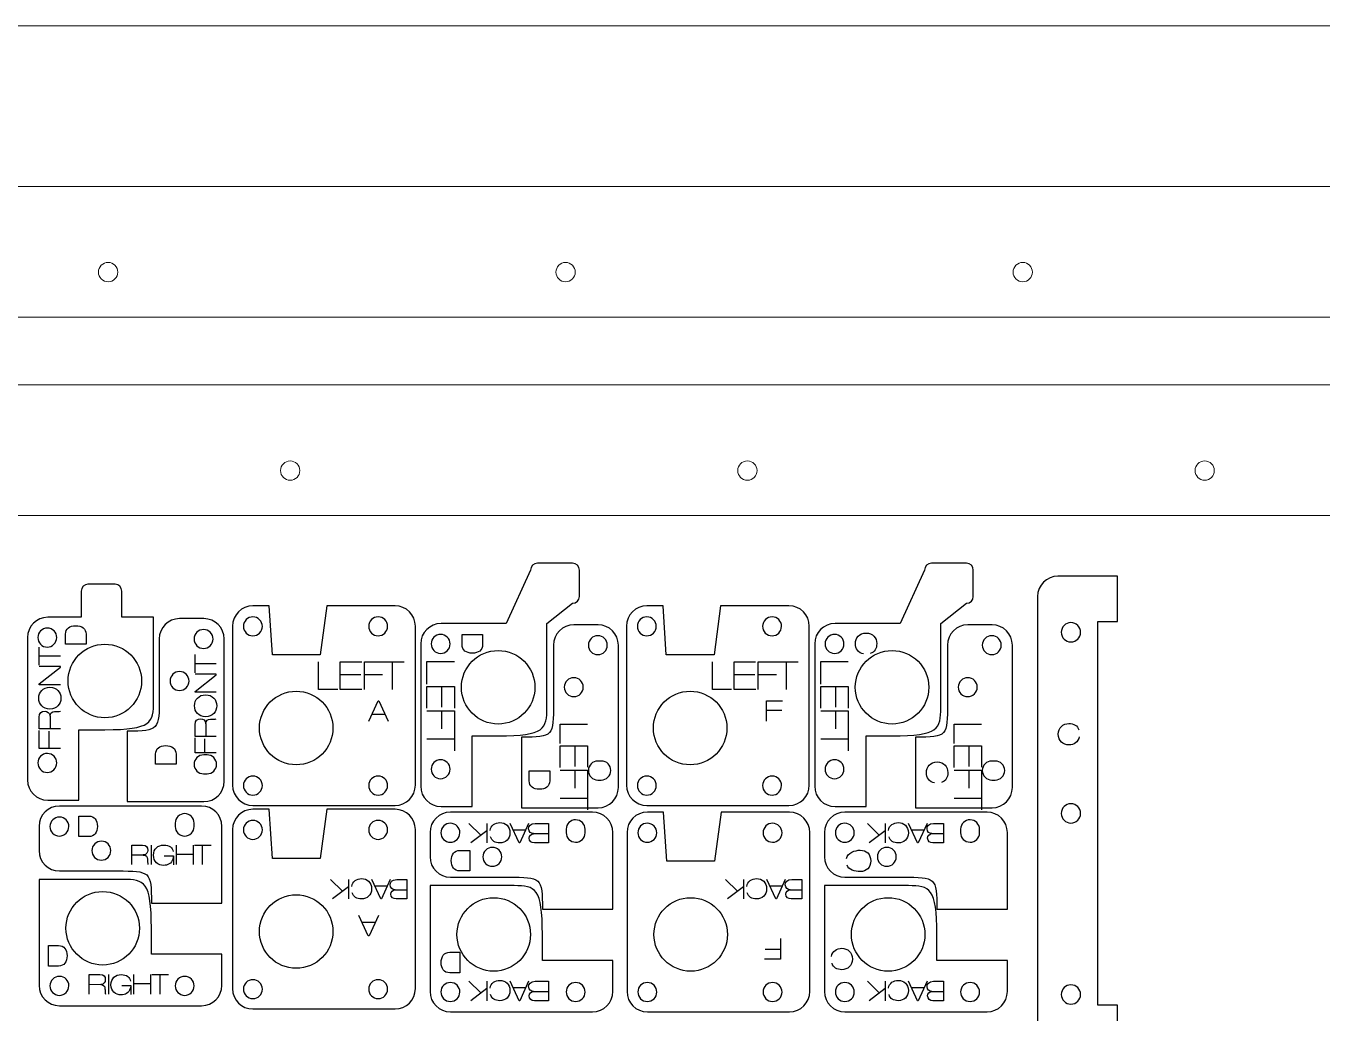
# Model space of a CAD drawing. Header units: millimetres. Extents: x 0 to 800, y 0 to 380.
# Drawn here: x 98 to 251.1, y 263.5 to 380 of the extents above; entities that cross this region are included whole.
import ezdxf

# ---------------------------------------------------------------- set-up
doc = ezdxf.new("R2010")
doc.units = ezdxf.units.MM
doc.layers.add('laser cut box', color=3, linetype='CONTINUOUS', lineweight=0, true_color=0x00ff00)
doc.layers.add('New Right D arm', color=1, linetype='CONTINUOUS', lineweight=0, true_color=0xff0000)
doc.layers.add('Layer_1', color=1, linetype='CONTINUOUS', true_color=0xff0000)

msp = doc.modelspace()

# ---------------------------------------------------------------- linework, layer by layer
at = {"layer": 'laser cut box', "color": 3, "true_color": 0x00ff00}
msp.add_line((800, 380), (0, 380), dxfattribs=at)
at = {"layer": 'Layer_1', "color": 1, "true_color": 0xff0000}
for points in [[(157.62, 315.77), (154.74, 309.45), (147.04, 309.45)], [(162.58, 316.57), (158.42, 316.57)], [(163.38, 312.66), (163.38, 315.77), (163.38, 315.77)], [(204.16, 315.77), (201.28, 309.45), (193.58, 309.45)], [(209.12, 316.57), (204.96, 316.57)], [(209.92, 312.66), (209.92, 315.77), (209.92, 315.77)], [(108.53, 314.09), (105.33, 314.09)], [(219.91, 259.04), (226.97, 259.04), (226.97, 264.4), (224.61, 264.4), (224.61, 309.68), (226.97, 309.68), (226.97, 315.04), (219.91, 315.04)], [(104.53, 313.29), (104.53, 310.19), (100.58, 310.19)], [(109.32, 310.19), (109.33, 310.19), (109.33, 313.29)], [(217.51, 312.64), (217.51, 261.44), (217.51, 261.44)], [(127.11, 305.75), (126.73, 311.55), (124.81, 311.55)], [(141.61, 311.55), (133.53, 311.55), (132.76, 305.75), (127.11, 305.75), (127.11, 305.75)], [(159.54, 299.53), (159.54, 309.45), (162.58, 311.85)], [(173.64, 305.75), (173.27, 311.55), (171.35, 311.55)], [(188.14, 311.55), (180.07, 311.55), (179.3, 305.75), (173.64, 305.75), (173.64, 305.75)], [(206.08, 299.53), (206.08, 309.45), (209.12, 311.85)], [(113.08, 300.27), (113.08, 310.19), (109.32, 310.19), (109.32, 310.19)], [(119.02, 310.03), (116.15, 310.03)], [(98.18, 307.79), (98.18, 290.99)], [(122.41, 309.15), (122.41, 290.38)], [(125.93, 309.12), (125.93, 309.12)], [(140.73, 309.12), (140.73, 309.12)], [(144.01, 290.38), (144.01, 309.15)], [(165.59, 309.3), (162.72, 309.3)], [(168.95, 309.15), (168.95, 290.38)], [(172.47, 309.12), (172.47, 309.12)], [(187.26, 309.12), (187.26, 309.12)], [(190.54, 290.38), (190.54, 309.15)], [(212.13, 309.3), (209.26, 309.3)], [(100.52, 306.67), (100.52, 306.67)], [(113.75, 307.63), (113.74, 300.76), (113.75, 300.76)], [(118.99, 306.51), (118.99, 306.51)], [(121.42, 290.83), (121.42, 307.63)], [(144.64, 307.05), (144.64, 290.25)], [(160.32, 306.9), (160.32, 300.03), (160.32, 300.03)], [(167.99, 290.1), (167.99, 306.9)], [(191.18, 307.05), (191.18, 290.25)], [(206.86, 306.9), (206.85, 300.03), (206.86, 300.03)], [(214.53, 290.1), (214.53, 306.9)], [(221.45, 307.28), (221.45, 307.28)], [(146.98, 305.93), (146.98, 305.93)], [(165.56, 305.78), (165.56, 305.78)], [(193.52, 305.93), (193.52, 305.93)], [(212.1, 305.78), (212.1, 305.78)], [(116.14, 301.55), (116.14, 301.55)], [(162.72, 300.82), (162.72, 300.82)], [(209.25, 300.82), (209.25, 300.82)], [(107.33, 298.33), (107.33, 298.33)], [(134.27, 297.12), (134.27, 297.12)], [(153.79, 297.59), (153.79, 297.59)], [(180.81, 297.12), (180.81, 297.12)], [(200.32, 297.59), (200.32, 297.59)], [(100.58, 288.59), (104.27, 288.59), (104.27, 296.92), (107.33, 296.92)], [(109.97, 296.75), (109.97, 288.43), (119.02, 288.43)], [(147.04, 287.85), (150.73, 287.85), (150.73, 296.18), (153.79, 296.18)], [(156.54, 296.02), (156.54, 287.7), (165.59, 287.7)], [(193.58, 287.85), (197.26, 287.85), (197.26, 296.18), (200.32, 296.18)], [(203.08, 296.02), (203.08, 287.7), (212.13, 287.7)], [(119.4, 293.95), (119, 293.95)], [(165.98, 293.22), (165.57, 293.22)], [(212.51, 293.22), (212.11, 293.22)], [(100.52, 291.87), (100.52, 291.87)], [(118.99, 291.71), (119.4, 291.71), (119.4, 291.71)], [(146.98, 291.13), (146.98, 291.13)], [(165.56, 290.98), (165.97, 290.98), (165.97, 290.98)], [(193.52, 291.13), (193.52, 291.13)], [(212.1, 290.98), (212.51, 290.98), (212.51, 290.98)], [(125.93, 290.32), (125.93, 290.32)], [(140.73, 290.32), (140.73, 290.32)], [(172.47, 290.32), (172.47, 290.32)], [(187.26, 290.32), (187.26, 290.32)], [(118.75, 287.91), (101.95, 287.91)], [(124.81, 287.98), (141.61, 287.98)], [(171.35, 287.98), (188.14, 287.98)], [(127.11, 281.72), (126.73, 287.52), (124.81, 287.52)], [(141.61, 287.52), (133.53, 287.52), (132.76, 281.72), (127.11, 281.72), (127.11, 281.72)], [(164.94, 287.18), (148.14, 287.18)], [(173.33, 287.18), (171.41, 287.18)], [(188.2, 287.18), (180.13, 287.18)], [(211.54, 287.18), (194.74, 287.18)], [(99.55, 285.51), (99.55, 282.64)], [(103.07, 285.48), (103.07, 285.48)], [(112.83, 276.46), (121.15, 276.46), (121.15, 285.51)], [(115.63, 285.9), (115.63, 285.49)], [(117.87, 285.48), (117.87, 285.89), (117.87, 285.89)], [(122.41, 285.12), (122.41, 266.35)], [(125.93, 285.09), (125.93, 285.09)], [(140.73, 285.09), (140.73, 285.09)], [(144.01, 266.35), (144.01, 285.12)], [(161.82, 285.17), (161.82, 284.76)], [(164.06, 284.75), (164.06, 285.16), (164.06, 285.16)], [(208.42, 285.17), (208.42, 284.76)], [(210.66, 284.75), (210.66, 285.16), (210.66, 285.16)], [(221.45, 285.9), (221.45, 285.9)], [(145.74, 284.78), (145.74, 281.91)], [(149.26, 284.75), (149.26, 284.75)], [(159.02, 275.73), (167.34, 275.73), (167.34, 284.78)], [(169.01, 284.78), (169.01, 266.01)], [(172.53, 284.75), (172.53, 284.75)], [(187.32, 284.75), (187.32, 284.75)], [(190.6, 266.01), (190.6, 284.78)], [(192.34, 284.78), (192.34, 281.91)], [(195.86, 284.75), (195.86, 284.75)], [(205.62, 275.73), (213.94, 275.73), (213.94, 284.78)], [(108.03, 282.64), (108.03, 282.64)], [(154.22, 281.91), (154.22, 281.91)], [(200.82, 281.91), (200.82, 281.91)], [(101.95, 280.24), (108.82, 280.24), (108.82, 280.24)], [(179.36, 281.38), (173.7, 281.38), (173.7, 281.38)], [(99.55, 279.24), (99.55, 266.74)], [(109.47, 279.24), (99.55, 279.24), (99.55, 279.24)], [(148.14, 279.51), (155.01, 279.51), (155.01, 279.51)], [(194.74, 279.51), (201.61, 279.51), (201.61, 279.51)], [(145.74, 278.51), (145.74, 266.01)], [(155.66, 278.51), (145.74, 278.51), (145.74, 278.51)], [(192.34, 278.51), (192.34, 266.01)], [(202.26, 278.51), (192.34, 278.51), (192.34, 278.51)], [(111.41, 273.48), (111.41, 273.48)], [(121.15, 266.74), (121.15, 270.42), (112.82, 270.42), (112.82, 273.48)], [(134.27, 273.09), (134.27, 273.09)], [(157.6, 272.75), (157.6, 272.75)], [(167.34, 266.01), (167.34, 269.69), (159.01, 269.69), (159.01, 272.75)], [(180.87, 272.75), (180.87, 272.75)], [(204.2, 272.75), (204.2, 272.75)], [(213.94, 266.01), (213.94, 269.69), (205.61, 269.69), (205.61, 272.75)], [(103.07, 266.68), (103.07, 266.68)], [(117.87, 266.68), (117.87, 266.68)], [(125.93, 266.29), (125.93, 266.29)], [(140.73, 266.29), (140.73, 266.29)], [(149.26, 265.95), (149.26, 265.95)], [(164.06, 265.95), (164.06, 265.95)], [(172.53, 265.95), (172.53, 265.95)], [(187.32, 265.95), (187.32, 265.95)], [(195.86, 265.95), (195.86, 265.95)], [(210.66, 265.95), (210.66, 265.95)], [(101.95, 264.34), (118.75, 264.34)], [(124.81, 263.95), (141.61, 263.95)], [(148.14, 263.61), (164.94, 263.61)], [(171.41, 263.61), (188.2, 263.61)], [(194.74, 263.61), (211.54, 263.61)], [(221.45, 264.52), (221.45, 264.52)]]:
    msp.add_lwpolyline(points, dxfattribs=at)
at = {"layer": 'Layer_1', "color": 5, "true_color": 0x0000ff}
for points in [[(102.68, 307.01), (102.68, 308.19)], [(105.1, 308.19), (105.1, 307.01), (102.68, 307.01), (102.68, 307.01)], [(149.53, 306.96), (149.53, 308.14), (151.95, 308.14), (151.95, 308.14)], [(151.95, 308.14), (151.95, 306.96)], [(99.58, 304.52), (99.58, 306.68)], [(102.08, 305.6), (99.58, 305.6)], [(117.98, 303.63), (117.98, 305.78)], [(120.48, 304.71), (117.98, 304.71)], [(134.83, 301.68), (132.55, 301.68), (132.55, 304.92)], [(137.7, 301.68), (135.14, 301.68), (135.14, 304.92), (137.67, 304.92)], [(137.98, 301.68), (137.98, 304.92), (140.26, 304.92)], [(139.9, 304.92), (142.7, 304.92)], [(141.31, 301.68), (141.31, 304.92)], [(145.37, 302.31), (145.37, 304.99), (148.61, 304.99)], [(181.37, 301.68), (179.09, 301.68), (179.09, 304.92)], [(184.23, 301.68), (181.68, 301.68), (181.68, 304.92), (184.2, 304.92)], [(184.52, 301.68), (184.52, 304.92), (186.79, 304.92)], [(186.44, 304.92), (189.24, 304.92)], [(187.84, 301.68), (187.84, 304.92)], [(191.9, 302.31), (191.9, 304.99), (195.15, 304.99)], [(102.08, 302.23), (99.58, 302.23), (99.58, 302.32), (102.08, 304.29), (102.08, 304.37), (99.58, 304.37)], [(120.48, 301.34), (117.98, 301.34), (117.98, 301.43), (120.48, 303.4), (120.48, 303.48), (117.98, 303.48)], [(135.14, 303.42), (137.56, 303.42)], [(137.98, 303.42), (140.12, 303.42)], [(181.68, 303.42), (184.1, 303.42)], [(184.52, 303.42), (186.66, 303.42)], [(145.37, 299.45), (145.37, 302), (148.61, 302), (148.61, 299.47)], [(147.1, 302), (147.1, 299.58)], [(191.9, 299.45), (191.9, 302), (195.15, 302), (195.15, 299.47)], [(193.64, 302), (193.64, 299.58)], [(99.52, 300.64), (99.52, 300.64)], [(138.49, 297.93), (139.6, 300.34), (139.69, 300.34), (140.8, 297.93)], [(185.49, 297.93), (185.49, 300.34), (187.37, 300.34)], [(117.92, 299.75), (117.92, 299.75)], [(140.43, 298.72), (138.85, 298.72)], [(145.37, 299.16), (148.61, 299.16), (148.61, 296.89)], [(147.1, 299.16), (147.1, 297.02)], [(185.49, 299.22), (187.29, 299.22)], [(191.9, 299.16), (195.15, 299.16), (195.15, 296.89)], [(193.64, 299.16), (193.64, 297.02)], [(102.08, 297.03), (99.58, 297.03), (99.58, 298.4)], [(100.85, 298.5), (100.86, 298.5)], [(100.86, 298.5), (100.87, 297.03)], [(120.48, 296.13), (117.98, 296.13), (117.98, 297.51)], [(119.26, 297.61), (119.26, 297.6), (119.27, 296.13)], [(148.61, 297.24), (148.61, 294.44)], [(161.1, 295.31), (161.1, 297.59), (164.34, 297.59)], [(195.15, 297.24), (195.15, 294.44)], [(207.64, 295.31), (207.64, 297.59), (210.88, 297.59)], [(102.08, 294.69), (99.58, 294.69), (99.58, 296.84)], [(100.74, 294.69), (100.74, 296.74)], [(120.48, 294.2), (117.98, 294.2), (117.98, 295.95)], [(119.14, 294.2), (119.14, 295.85)], [(145.37, 295.83), (148.61, 295.83)], [(191.9, 295.83), (195.15, 295.83)], [(113.32, 292.86), (113.32, 294.03)], [(115.73, 294.03), (115.73, 292.86), (113.32, 292.86), (113.32, 292.86)], [(161.1, 292.45), (161.1, 295), (164.34, 295), (164.34, 292.48)], [(162.83, 295), (162.83, 292.58)], [(207.64, 292.45), (207.64, 295), (210.88, 295), (210.88, 292.48)], [(209.37, 295), (209.37, 292.58)], [(157.46, 290.89), (157.46, 292.07), (159.88, 292.07), (159.88, 292.07)], [(159.88, 292.07), (159.88, 290.89)], [(161.1, 292.16), (164.34, 292.16), (164.34, 289.89)], [(162.83, 292.16), (162.83, 290.02)], [(207.64, 292.16), (210.88, 292.16), (210.88, 289.89)], [(209.37, 292.16), (209.37, 290.02)], [(164.34, 290.24), (164.34, 287.44)], [(210.88, 290.24), (210.88, 287.44)], [(161.1, 288.84), (164.34, 288.84)], [(207.64, 288.84), (210.88, 288.84)], [(104.26, 286.72), (105.44, 286.72)], [(105.44, 284.3), (104.26, 284.3), (104.26, 286.72), (104.26, 286.72)], [(151.74, 284.46), (150.34, 285.85)], [(152.44, 284.99), (150.55, 283.55)], [(152.44, 285.85), (152.44, 283.55)], [(157.39, 285.85), (156.33, 283.55), (156.25, 283.55), (155.19, 285.85)], [(155.54, 285.09), (157.04, 285.09)], [(158.16, 285.85), (159.72, 285.85), (159.72, 283.55), (159.72, 283.55)], [(198.81, 284.46), (197.4, 285.85)], [(199.5, 284.99), (197.62, 283.55)], [(199.5, 285.85), (199.5, 283.55)], [(204.45, 285.85), (203.4, 283.55), (203.31, 283.55), (202.26, 285.85)], [(202.61, 285.09), (204.11, 285.09)], [(205.22, 285.85), (206.39, 285.85), (206.39, 283.55), (206.39, 283.55)], [(110.51, 281), (110.51, 283.3), (111.78, 283.3)], [(112.79, 283.3), (112.79, 281)], [(115.78, 281), (115.78, 283.3)], [(117.75, 283.3), (117.75, 281)], [(117.91, 283.3), (119.89, 283.3)], [(118.86, 281), (118.86, 283.28)], [(157.97, 284.65), (159.72, 284.65)], [(157.97, 284.64), (157.97, 284.65)], [(159.72, 283.55), (158.07, 283.55)], [(205.03, 284.65), (206.39, 284.65)], [(205.03, 284.65), (205.03, 284.65)], [(206.39, 283.55), (205.14, 283.55)], [(111.86, 282.13), (111.86, 282.12), (110.51, 282.12)], [(114.35, 282.03), (115.43, 282.03), (115.43, 280.95)], [(115.78, 282.23), (117.75, 282.23)], [(149.25, 282.67), (150.43, 282.67), (150.43, 280.25), (150.43, 280.25)], [(150.43, 280.25), (149.25, 280.25)], [(135.4, 277.85), (134, 279.23)], [(136.1, 279.23), (136.1, 276.94)], [(141.04, 279.23), (139.99, 276.94), (139.91, 276.94), (138.85, 279.23)], [(141.82, 279.23), (142.98, 279.23), (142.98, 276.94), (142.98, 276.94)], [(182.07, 277.85), (180.66, 279.24)], [(182.76, 279.24), (182.76, 276.94)], [(187.71, 279.24), (186.66, 276.94), (186.57, 276.94), (185.52, 279.24)], [(188.48, 279.24), (189.65, 279.24), (189.65, 276.94), (189.65, 276.94)], [(136.1, 278.38), (134.21, 276.94)], [(139.2, 278.47), (140.7, 278.47)], [(141.62, 278.03), (142.98, 278.03)], [(141.62, 278.03), (141.62, 278.03)], [(182.76, 278.38), (180.88, 276.94)], [(185.87, 278.48), (187.37, 278.48)], [(188.29, 278.03), (189.65, 278.03)], [(188.29, 278.03), (188.29, 278.03)], [(142.98, 276.94), (141.73, 276.94)], [(189.65, 276.94), (188.4, 276.94)], [(139.64, 274.98), (138.53, 272.57), (138.45, 272.57), (137.34, 274.98)], [(137.7, 274.18), (139.28, 274.18)], [(100.68, 271.44), (101.86, 271.44)], [(101.86, 269.02), (100.68, 269.02), (100.68, 271.44), (100.68, 271.44)], [(187.15, 272.27), (187.15, 269.85), (185.26, 269.85)], [(148.06, 270.64), (149.24, 270.64), (149.24, 268.22), (149.24, 268.22)], [(187.15, 270.97), (185.34, 270.97)], [(105.48, 265.71), (105.48, 268.01), (106.75, 268.01)], [(107.77, 268.01), (107.77, 265.71)], [(110.75, 265.71), (110.75, 268.01)], [(112.72, 268.01), (112.72, 265.71)], [(112.88, 268.01), (114.86, 268.01)], [(113.84, 265.71), (113.84, 267.99)], [(149.24, 268.22), (148.06, 268.22)], [(106.84, 266.83), (106.83, 266.83), (105.48, 266.82)], [(109.32, 266.74), (110.4, 266.74), (110.4, 265.66)], [(110.75, 266.94), (112.72, 266.94)], [(151.74, 265.84), (150.34, 267.23)], [(152.44, 267.23), (152.44, 264.93)], [(157.39, 267.23), (156.33, 264.93), (156.25, 264.93), (155.19, 267.23)], [(155.54, 266.47), (157.04, 266.47)], [(158.16, 267.23), (159.72, 267.23), (159.72, 264.93), (159.72, 264.93)], [(198.81, 265.84), (197.4, 267.23)], [(199.5, 267.23), (199.5, 264.93)], [(204.45, 267.23), (203.4, 264.93), (203.31, 264.93), (202.26, 267.23)], [(202.61, 266.47), (204.11, 266.47)], [(205.22, 267.23), (206.39, 267.23), (206.39, 264.93), (206.39, 264.93)], [(152.44, 266.37), (150.55, 264.93)], [(157.97, 266.02), (157.97, 266.03)], [(157.97, 266.02), (159.72, 266.02)], [(159.72, 264.93), (158.07, 264.93)], [(199.5, 266.37), (197.62, 264.93)], [(205.03, 266.02), (205.03, 266.03)], [(205.03, 266.02), (206.39, 266.02)], [(206.39, 264.93), (205.14, 264.93)]]:
    msp.add_lwpolyline(points, dxfattribs=at)
at = {"layer": 'Layer_1', "color": 1, "true_color": 0xff0000}
for points in [[(158.42, 316.57), (157.98, 316.57), (157.62, 316.21), (157.62, 315.77)], [(163.38, 315.77), (163.38, 316.21), (163.02, 316.57), (162.58, 316.57)], [(204.96, 316.57), (204.51, 316.57), (204.16, 316.21), (204.16, 315.77)], [(209.92, 315.77), (209.92, 316.21), (209.56, 316.57), (209.12, 316.57)], [(105.33, 314.09), (104.89, 314.09), (104.53, 313.73), (104.53, 313.29)], [(109.33, 313.29), (109.33, 313.73), (108.97, 314.09), (108.53, 314.09)], [(219.91, 315.04), (218.59, 315.04), (217.51, 313.96), (217.51, 312.64)], [(162.58, 311.85), (163.02, 311.85), (163.38, 312.22), (163.38, 312.66)], [(209.12, 311.85), (209.56, 311.85), (209.92, 312.22), (209.92, 312.66)], [(124.81, 311.55), (123.49, 311.55), (122.41, 310.47), (122.41, 309.15)], [(144.01, 309.15), (144.01, 310.47), (142.93, 311.55), (141.61, 311.55)], [(171.35, 311.55), (170.02, 311.55), (168.95, 310.47), (168.95, 309.15)], [(190.54, 309.15), (190.54, 310.47), (189.47, 311.55), (188.14, 311.55)], [(100.58, 310.19), (99.25, 310.19), (98.18, 309.12), (98.18, 307.79)], [(116.15, 310.03), (114.82, 310.03), (113.75, 308.95), (113.75, 307.63)], [(121.42, 307.63), (121.42, 308.95), (120.34, 310.03), (119.02, 310.03)], [(124.82, 310.24), (124.2, 310.24), (123.69, 309.74), (123.69, 309.12)], [(125.93, 309.12), (125.93, 309.73), (125.43, 310.24), (124.82, 310.24)], [(139.61, 310.24), (138.99, 310.24), (138.49, 309.74), (138.49, 309.13)], [(140.73, 309.12), (140.73, 309.74), (140.23, 310.24), (139.61, 310.24)], [(147.04, 309.45), (145.72, 309.45), (144.64, 308.37), (144.64, 307.05)], [(171.35, 310.24), (170.73, 310.24), (170.23, 309.74), (170.23, 309.12)], [(172.47, 309.12), (172.47, 309.73), (171.97, 310.24), (171.35, 310.24)], [(186.15, 310.24), (185.53, 310.24), (185.03, 309.74), (185.03, 309.13)], [(187.26, 309.12), (187.27, 309.74), (186.77, 310.24), (186.15, 310.24)], [(193.58, 309.45), (192.25, 309.45), (191.18, 308.37), (191.18, 307.05)], [(221.45, 309.56), (220.82, 309.56), (220.31, 309.05), (220.31, 308.42)], [(222.59, 308.42), (222.59, 309.05), (222.08, 309.56), (221.45, 309.56)], [(99.41, 307.8), (99.4, 307.18), (99.9, 306.67), (100.52, 306.67)], [(100.53, 308.91), (99.91, 308.91), (99.41, 308.41), (99.41, 307.8)], [(100.52, 306.67), (101.14, 306.67), (101.64, 307.17), (101.64, 307.79)], [(101.64, 307.79), (101.65, 308.41), (101.15, 308.91), (100.53, 308.91)], [(118.99, 308.75), (118.38, 308.75), (117.87, 308.25), (117.87, 307.63)], [(120.11, 307.62), (120.11, 308.24), (119.61, 308.75), (118.99, 308.75)], [(123.69, 309.12), (123.69, 308.51), (124.19, 308), (124.81, 308)], [(124.81, 308), (125.43, 308), (125.93, 308.5), (125.93, 309.12)], [(138.49, 309.13), (138.49, 308.51), (138.99, 308), (139.6, 308)], [(139.6, 308), (140.22, 308), (140.73, 308.5), (140.73, 309.12)], [(146.99, 308.17), (146.37, 308.17), (145.87, 307.67), (145.87, 307.05)], [(148.11, 307.04), (148.11, 307.66), (147.61, 308.16), (146.99, 308.17)], [(162.72, 309.3), (161.4, 309.3), (160.32, 308.23), (160.32, 306.9)], [(165.57, 308.02), (164.95, 308.02), (164.45, 307.52), (164.45, 306.9)], [(166.68, 306.9), (166.68, 307.51), (166.19, 308.02), (165.57, 308.02)], [(167.99, 306.9), (167.99, 308.22), (166.92, 309.3), (165.59, 309.3)], [(170.23, 309.12), (170.23, 308.51), (170.73, 308), (171.34, 308)], [(171.34, 308), (171.96, 308), (172.47, 308.5), (172.47, 309.12)], [(185.03, 309.13), (185.02, 308.51), (185.52, 308), (186.14, 308)], [(186.14, 308), (186.76, 308), (187.26, 308.5), (187.26, 309.12)], [(193.53, 308.17), (192.91, 308.17), (192.41, 307.67), (192.4, 307.05)], [(194.64, 307.04), (194.65, 307.66), (194.15, 308.16), (193.53, 308.17)], [(209.26, 309.3), (207.93, 309.3), (206.86, 308.23), (206.86, 306.9)], [(212.1, 308.02), (211.49, 308.02), (210.98, 307.52), (210.98, 306.9)], [(213.22, 306.9), (213.22, 307.51), (212.72, 308.02), (212.1, 308.02)], [(214.53, 306.9), (214.53, 308.22), (213.45, 309.3), (212.13, 309.3)], [(220.31, 308.42), (220.31, 307.79), (220.82, 307.28), (221.45, 307.28)], [(221.45, 307.28), (222.08, 307.28), (222.59, 307.79), (222.59, 308.42)], [(102.98, 302.67), (102.98, 305.07), (104.93, 307.01), (107.33, 307.01)], [(107.33, 307.01), (109.72, 307.01), (111.66, 305.07), (111.66, 302.67)], [(117.87, 307.63), (117.87, 307.01), (118.37, 306.51), (118.99, 306.51)], [(118.99, 306.51), (119.6, 306.51), (120.11, 307.01), (120.11, 307.62)], [(145.87, 307.05), (145.87, 306.43), (146.37, 305.93), (146.98, 305.93)], [(146.98, 305.93), (147.6, 305.92), (148.11, 306.42), (148.11, 307.04)], [(149.45, 301.93), (149.45, 304.32), (151.39, 306.27), (153.79, 306.27)], [(153.79, 306.27), (156.19, 306.27), (158.13, 304.32), (158.13, 301.93)], [(164.45, 306.9), (164.44, 306.29), (164.94, 305.78), (165.56, 305.78)], [(165.56, 305.78), (166.18, 305.78), (166.68, 306.28), (166.68, 306.9)], [(192.4, 307.05), (192.4, 306.43), (192.9, 305.93), (193.52, 305.93)], [(193.52, 305.93), (194.14, 305.92), (194.64, 306.42), (194.64, 307.04)], [(195.98, 301.93), (195.98, 304.32), (197.93, 306.27), (200.32, 306.27)], [(200.32, 306.27), (202.72, 306.27), (204.66, 304.32), (204.66, 301.93)], [(210.98, 306.9), (210.98, 306.29), (211.48, 305.78), (212.1, 305.78)], [(212.1, 305.78), (212.71, 305.78), (213.22, 306.28), (213.22, 306.9)], [(116.15, 303.79), (115.53, 303.79), (115.03, 303.29), (115.03, 302.67)], [(117.27, 302.66), (117.27, 303.28), (116.77, 303.79), (116.15, 303.79)], [(107.33, 298.33), (104.93, 298.33), (102.98, 300.28), (102.98, 302.67)], [(111.66, 302.67), (111.66, 300.28), (109.72, 298.33), (107.33, 298.33)], [(115.03, 302.67), (115.02, 302.05), (115.52, 301.55), (116.14, 301.55)], [(116.14, 301.55), (116.76, 301.55), (117.26, 302.05), (117.27, 302.66)], [(153.79, 297.59), (151.39, 297.59), (149.45, 299.53), (149.45, 301.93)], [(158.13, 301.93), (158.13, 299.53), (156.19, 297.59), (153.79, 297.59)], [(162.72, 303.06), (162.11, 303.06), (161.6, 302.56), (161.6, 301.94)], [(161.6, 301.94), (161.6, 301.32), (162.1, 300.82), (162.72, 300.82)], [(163.84, 301.94), (163.84, 302.55), (163.34, 303.06), (162.72, 303.06)], [(162.72, 300.82), (163.33, 300.82), (163.84, 301.32), (163.84, 301.94)], [(200.32, 297.59), (197.93, 297.59), (195.98, 299.53), (195.98, 301.93)], [(204.66, 301.93), (204.66, 299.53), (202.72, 297.59), (200.32, 297.59)], [(208.14, 301.94), (208.13, 301.32), (208.63, 300.82), (209.25, 300.82)], [(209.26, 303.06), (208.64, 303.06), (208.14, 302.56), (208.14, 301.94)], [(209.25, 300.82), (209.87, 300.82), (210.37, 301.32), (210.38, 301.94)], [(210.38, 301.94), (210.38, 302.55), (209.88, 303.06), (209.26, 303.06)], [(107.33, 296.92), (112.85, 296.92), (113.08, 297.76), (113.08, 300.27)], [(113.75, 300.76), (113.75, 296.92), (113.75, 296.75), (109.97, 296.75)], [(125.59, 297.12), (125.59, 299.52), (127.53, 301.46), (129.93, 301.46)], [(129.93, 301.46), (132.33, 301.46), (134.27, 299.52), (134.27, 297.12)], [(172.13, 297.12), (172.13, 299.52), (174.07, 301.46), (176.47, 301.46)], [(176.47, 301.46), (178.86, 301.46), (180.81, 299.52), (180.81, 297.12)], [(153.79, 296.18), (159.32, 296.18), (159.54, 297.02), (159.54, 299.53)], [(160.32, 300.03), (160.32, 296.19), (160.32, 296.02), (156.54, 296.02)], [(200.32, 296.18), (205.85, 296.18), (206.08, 297.02), (206.08, 299.53)], [(206.86, 300.03), (206.86, 296.19), (206.86, 296.02), (203.08, 296.02)], [(129.93, 292.78), (127.53, 292.78), (125.59, 294.72), (125.59, 297.12)], [(134.27, 297.12), (134.27, 294.72), (132.33, 292.78), (129.93, 292.78)], [(176.47, 292.78), (174.07, 292.78), (172.13, 294.72), (172.13, 297.12)], [(180.81, 297.12), (180.81, 294.72), (178.86, 292.78), (176.47, 292.78)], [(100.53, 294.11), (99.91, 294.12), (99.41, 293.62), (99.41, 293)], [(101.64, 292.99), (101.65, 293.61), (101.15, 294.11), (100.53, 294.11)], [(99.41, 293), (99.4, 292.38), (99.9, 291.88), (100.52, 291.87)], [(100.52, 291.87), (101.14, 291.87), (101.64, 292.37), (101.64, 292.99)], [(119, 293.95), (118.38, 293.95), (117.87, 293.45), (117.87, 292.83)], [(117.87, 292.83), (117.87, 292.21), (118.37, 291.71), (118.99, 291.71)], [(120.52, 292.83), (120.52, 293.44), (120.02, 293.95), (119.4, 293.95)], [(119.4, 291.71), (120.01, 291.71), (120.52, 292.21), (120.52, 292.83)], [(146.99, 293.37), (146.37, 293.37), (145.87, 292.87), (145.87, 292.25)], [(148.11, 292.25), (148.11, 292.86), (147.61, 293.37), (146.99, 293.37)], [(165.57, 293.22), (164.95, 293.22), (164.45, 292.72), (164.45, 292.1)], [(167.09, 292.1), (167.1, 292.72), (166.6, 293.22), (165.98, 293.22)], [(193.53, 293.37), (192.91, 293.37), (192.41, 292.87), (192.4, 292.25)], [(194.64, 292.25), (194.65, 292.86), (194.15, 293.37), (193.53, 293.37)], [(212.11, 293.22), (211.49, 293.22), (210.98, 292.72), (210.98, 292.1)], [(213.63, 292.1), (213.63, 292.72), (213.13, 293.22), (212.51, 293.22)], [(98.18, 290.99), (98.18, 289.67), (99.25, 288.59), (100.58, 288.59)], [(124.82, 291.44), (124.2, 291.44), (123.69, 290.94), (123.69, 290.33)], [(125.93, 290.32), (125.93, 290.94), (125.43, 291.44), (124.82, 291.44)], [(139.61, 291.44), (138.99, 291.44), (138.49, 290.94), (138.49, 290.33)], [(140.73, 290.32), (140.73, 290.94), (140.23, 291.44), (139.61, 291.44)], [(145.87, 292.25), (145.87, 291.63), (146.37, 291.13), (146.98, 291.13)], [(146.98, 291.13), (147.6, 291.13), (148.11, 291.63), (148.11, 292.25)], [(164.45, 292.1), (164.44, 291.49), (164.94, 290.98), (165.56, 290.98)], [(165.97, 290.98), (166.59, 290.98), (167.09, 291.48), (167.09, 292.1)], [(171.35, 291.44), (170.73, 291.44), (170.23, 290.94), (170.23, 290.33)], [(172.47, 290.32), (172.47, 290.94), (171.97, 291.44), (171.35, 291.44)], [(186.15, 291.44), (185.53, 291.44), (185.03, 290.94), (185.03, 290.33)], [(187.26, 290.32), (187.27, 290.94), (186.77, 291.44), (186.15, 291.44)], [(192.4, 292.25), (192.4, 291.63), (192.9, 291.13), (193.52, 291.13)], [(193.52, 291.13), (194.14, 291.13), (194.64, 291.63), (194.64, 292.25)], [(210.98, 292.1), (210.98, 291.49), (211.48, 290.98), (212.1, 290.98)], [(212.51, 290.98), (213.12, 290.98), (213.63, 291.48), (213.63, 292.1)], [(119.02, 288.43), (120.34, 288.43), (121.42, 289.5), (121.42, 290.83)], [(122.41, 290.38), (122.41, 289.05), (123.49, 287.98), (124.81, 287.98)], [(123.69, 290.33), (123.69, 289.71), (124.19, 289.2), (124.81, 289.2)], [(124.81, 289.2), (125.43, 289.2), (125.93, 289.7), (125.93, 290.32)], [(138.49, 290.33), (138.49, 289.71), (138.99, 289.2), (139.61, 289.2)], [(139.61, 289.2), (140.22, 289.2), (140.73, 289.7), (140.73, 290.32)], [(141.61, 287.98), (142.93, 287.98), (144.01, 289.05), (144.01, 290.38)], [(144.64, 290.25), (144.64, 288.92), (145.72, 287.85), (147.04, 287.85)], [(165.59, 287.7), (166.92, 287.7), (167.99, 288.78), (167.99, 290.1)], [(168.95, 290.38), (168.95, 289.05), (170.02, 287.98), (171.35, 287.98)], [(170.23, 290.33), (170.23, 289.71), (170.73, 289.2), (171.34, 289.2)], [(171.34, 289.2), (171.96, 289.2), (172.47, 289.7), (172.47, 290.32)], [(185.03, 290.33), (185.02, 289.71), (185.52, 289.2), (186.14, 289.2)], [(186.14, 289.2), (186.76, 289.2), (187.26, 289.7), (187.26, 290.32)], [(188.14, 287.98), (189.47, 287.98), (190.54, 289.05), (190.54, 290.38)], [(191.18, 290.25), (191.18, 288.92), (192.25, 287.85), (193.58, 287.85)], [(212.13, 287.7), (213.45, 287.7), (214.53, 288.78), (214.53, 290.1)], [(101.95, 287.91), (100.63, 287.91), (99.55, 286.84), (99.55, 285.51)], [(121.15, 285.51), (121.15, 286.84), (120.08, 287.91), (118.75, 287.91)], [(221.45, 288.18), (220.82, 288.18), (220.31, 287.67), (220.31, 287.04)], [(222.59, 287.04), (222.59, 287.67), (222.08, 288.18), (221.45, 288.18)], [(101.96, 286.6), (101.34, 286.61), (100.84, 286.11), (100.83, 285.49)], [(103.07, 285.48), (103.08, 286.1), (102.58, 286.6), (101.96, 286.6)], [(116.76, 287.01), (116.14, 287.02), (115.63, 286.52), (115.63, 285.9)], [(117.87, 285.89), (117.87, 286.51), (117.37, 287.01), (116.76, 287.01)], [(124.81, 287.52), (123.49, 287.52), (122.41, 286.45), (122.41, 285.12)], [(144.01, 285.12), (144.01, 286.45), (142.93, 287.52), (141.61, 287.52)], [(148.14, 287.18), (146.82, 287.18), (145.74, 286.11), (145.74, 284.78)], [(167.34, 284.78), (167.34, 286.11), (166.26, 287.18), (164.94, 287.18)], [(171.41, 287.18), (170.08, 287.18), (169.01, 286.11), (169.01, 284.78)], [(173.7, 281.38), (173.7, 281.38), (173.33, 287.18), (173.33, 287.18)], [(180.13, 287.18), (180.13, 287.18), (179.36, 281.38), (179.36, 281.38)], [(190.6, 284.78), (190.6, 286.11), (189.53, 287.18), (188.2, 287.18)], [(194.74, 287.18), (193.41, 287.18), (192.34, 286.11), (192.34, 284.78)], [(213.94, 284.78), (213.94, 286.11), (212.86, 287.18), (211.54, 287.18)], [(220.31, 287.04), (220.31, 286.41), (220.82, 285.9), (221.45, 285.9)], [(221.45, 285.9), (222.08, 285.9), (222.59, 286.41), (222.59, 287.04)], [(100.83, 285.49), (100.83, 284.87), (101.33, 284.37), (101.95, 284.37)], [(101.95, 284.37), (102.57, 284.36), (103.07, 284.86), (103.07, 285.48)], [(115.63, 285.49), (115.63, 284.87), (116.13, 284.37), (116.75, 284.37)], [(116.75, 284.37), (117.37, 284.36), (117.87, 284.86), (117.87, 285.48)], [(124.82, 286.21), (124.2, 286.21), (123.69, 285.71), (123.69, 285.1)], [(123.69, 285.1), (123.69, 284.48), (124.19, 283.97), (124.81, 283.97)], [(124.81, 283.97), (125.43, 283.97), (125.93, 284.47), (125.93, 285.09)], [(125.93, 285.09), (125.93, 285.71), (125.43, 286.21), (124.82, 286.21)], [(139.61, 286.21), (138.99, 286.22), (138.49, 285.72), (138.49, 285.1)], [(138.49, 285.1), (138.49, 284.48), (138.99, 283.98), (139.6, 283.97)], [(139.6, 283.97), (140.22, 283.97), (140.73, 284.47), (140.73, 285.09)], [(140.73, 285.09), (140.73, 285.71), (140.23, 286.21), (139.61, 286.21)], [(148.15, 285.87), (147.53, 285.88), (147.02, 285.38), (147.02, 284.76)], [(149.26, 284.75), (149.27, 285.37), (148.76, 285.87), (148.15, 285.87)], [(162.94, 286.28), (162.33, 286.29), (161.82, 285.79), (161.82, 285.17)], [(164.06, 285.16), (164.06, 285.78), (163.56, 286.28), (162.94, 286.28)], [(171.41, 285.87), (170.79, 285.88), (170.29, 285.38), (170.29, 284.76)], [(172.53, 284.75), (172.53, 285.37), (172.03, 285.87), (171.41, 285.87)], [(186.21, 285.87), (185.59, 285.88), (185.09, 285.38), (185.08, 284.76)], [(187.32, 284.75), (187.33, 285.37), (186.83, 285.87), (186.21, 285.87)], [(194.74, 285.87), (194.12, 285.88), (193.62, 285.38), (193.62, 284.76)], [(195.86, 284.75), (195.86, 285.37), (195.36, 285.87), (194.74, 285.87)], [(209.54, 286.28), (208.92, 286.29), (208.42, 285.79), (208.42, 285.17)], [(210.66, 285.16), (210.66, 285.78), (210.16, 286.28), (209.54, 286.28)], [(106.92, 283.76), (106.3, 283.76), (105.8, 283.26), (105.79, 282.64)], [(108.03, 282.64), (108.04, 283.25), (107.54, 283.76), (106.92, 283.76)], [(147.02, 284.76), (147.02, 284.14), (147.52, 283.64), (148.14, 283.63)], [(148.14, 283.63), (148.76, 283.63), (149.26, 284.13), (149.26, 284.75)], [(161.82, 284.76), (161.82, 284.14), (162.32, 283.64), (162.94, 283.64)], [(162.94, 283.64), (163.56, 283.63), (164.06, 284.13), (164.06, 284.75)], [(170.29, 284.76), (170.28, 284.14), (170.79, 283.64), (171.4, 283.63)], [(171.4, 283.63), (172.02, 283.63), (172.53, 284.13), (172.53, 284.75)], [(185.08, 284.76), (185.08, 284.14), (185.58, 283.64), (186.2, 283.64)], [(186.2, 283.64), (186.82, 283.63), (187.32, 284.13), (187.32, 284.75)], [(193.62, 284.76), (193.62, 284.14), (194.12, 283.64), (194.73, 283.63)], [(194.73, 283.63), (195.35, 283.63), (195.86, 284.13), (195.86, 284.75)], [(208.42, 284.76), (208.41, 284.14), (208.91, 283.64), (209.53, 283.64)], [(209.53, 283.64), (210.15, 283.63), (210.65, 284.13), (210.66, 284.75)], [(99.55, 282.64), (99.55, 281.32), (100.63, 280.24), (101.95, 280.24)], [(105.79, 282.64), (105.79, 282.03), (106.29, 281.52), (106.91, 281.52)], [(106.91, 281.52), (107.53, 281.52), (108.03, 282.02), (108.03, 282.64)], [(145.74, 281.91), (145.74, 280.59), (146.82, 279.51), (148.14, 279.51)], [(153.1, 283.03), (152.49, 283.03), (151.98, 282.53), (151.98, 281.91)], [(151.98, 281.91), (151.98, 281.29), (152.48, 280.79), (153.1, 280.79)], [(154.22, 281.91), (154.22, 282.52), (153.72, 283.03), (153.1, 283.03)], [(153.1, 280.79), (153.72, 280.79), (154.22, 281.29), (154.22, 281.91)], [(192.34, 281.91), (192.34, 280.59), (193.41, 279.51), (194.74, 279.51)], [(199.7, 283.03), (199.08, 283.03), (198.58, 282.53), (198.58, 281.91)], [(198.58, 281.91), (198.58, 281.29), (199.08, 280.79), (199.69, 280.79)], [(199.69, 280.79), (200.31, 280.79), (200.82, 281.29), (200.82, 281.91)], [(200.82, 281.91), (200.82, 282.52), (200.32, 283.03), (199.7, 283.03)], [(108.82, 280.24), (112.66, 280.24), (112.83, 280.24), (112.83, 276.46)], [(112.82, 273.48), (112.82, 279.01), (111.98, 279.24), (109.47, 279.24)], [(155.01, 279.51), (158.85, 279.51), (159.02, 279.51), (159.02, 275.73)], [(201.61, 279.51), (205.45, 279.51), (205.62, 279.51), (205.62, 275.73)], [(102.73, 273.48), (102.73, 275.88), (104.68, 277.82), (107.07, 277.82)], [(107.07, 277.82), (109.47, 277.82), (111.41, 275.88), (111.41, 273.48)], [(125.59, 273.09), (125.59, 275.49), (127.53, 277.43), (129.93, 277.43)], [(129.93, 277.43), (132.33, 277.43), (134.27, 275.49), (134.27, 273.09)], [(159.01, 272.75), (159.01, 278.28), (158.17, 278.51), (155.66, 278.51)], [(205.61, 272.75), (205.61, 278.28), (204.77, 278.51), (202.26, 278.51)], [(148.92, 272.75), (148.92, 275.15), (150.86, 277.09), (153.26, 277.09)], [(153.26, 277.09), (155.66, 277.09), (157.6, 275.15), (157.6, 272.75)], [(172.19, 272.75), (172.19, 275.15), (174.13, 277.09), (176.53, 277.09)], [(176.53, 277.09), (178.92, 277.09), (180.87, 275.15), (180.87, 272.75)], [(195.52, 272.75), (195.52, 275.15), (197.46, 277.09), (199.86, 277.09)], [(199.86, 277.09), (202.26, 277.09), (204.2, 275.15), (204.2, 272.75)], [(107.07, 269.14), (104.68, 269.14), (102.73, 271.09), (102.73, 273.48)], [(111.41, 273.48), (111.41, 271.09), (109.47, 269.14), (107.07, 269.14)], [(129.93, 268.75), (127.53, 268.75), (125.59, 270.7), (125.59, 273.09)], [(134.27, 273.09), (134.27, 270.7), (132.33, 268.75), (129.93, 268.75)], [(153.26, 268.41), (150.86, 268.41), (148.92, 270.36), (148.92, 272.75)], [(157.6, 272.75), (157.6, 270.36), (155.66, 268.41), (153.26, 268.41)], [(176.53, 268.41), (174.13, 268.41), (172.19, 270.36), (172.19, 272.75)], [(180.87, 272.75), (180.87, 270.36), (178.92, 268.41), (176.53, 268.41)], [(199.86, 268.41), (197.46, 268.41), (195.52, 270.36), (195.52, 272.75)], [(204.2, 272.75), (204.2, 270.36), (202.26, 268.41), (199.86, 268.41)], [(99.55, 266.74), (99.55, 265.41), (100.63, 264.34), (101.95, 264.34)], [(101.96, 267.8), (101.34, 267.81), (100.84, 267.31), (100.83, 266.69)], [(100.83, 266.69), (100.83, 266.07), (101.33, 265.57), (101.95, 265.56)], [(101.95, 265.56), (102.57, 265.56), (103.07, 266.06), (103.07, 266.68)], [(103.07, 266.68), (103.08, 267.3), (102.58, 267.8), (101.96, 267.8)], [(116.75, 267.8), (116.14, 267.81), (115.63, 267.31), (115.63, 266.69)], [(115.63, 266.69), (115.63, 266.07), (116.13, 265.57), (116.75, 265.56)], [(117.87, 266.68), (117.87, 267.3), (117.37, 267.8), (116.75, 267.8)], [(116.75, 265.56), (117.37, 265.56), (117.87, 266.06), (117.87, 266.68)], [(118.75, 264.34), (120.08, 264.34), (121.15, 265.41), (121.15, 266.74)], [(124.82, 267.41), (124.2, 267.42), (123.69, 266.92), (123.69, 266.3)], [(125.93, 266.29), (125.93, 266.91), (125.43, 267.41), (124.82, 267.41)], [(139.61, 267.41), (138.99, 267.42), (138.49, 266.92), (138.49, 266.3)], [(140.73, 266.29), (140.73, 266.91), (140.23, 267.41), (139.61, 267.41)], [(148.15, 267.07), (147.53, 267.08), (147.02, 266.58), (147.02, 265.96)], [(149.26, 265.95), (149.27, 266.57), (148.76, 267.07), (148.15, 267.07)], [(162.94, 267.07), (162.32, 267.08), (161.82, 266.58), (161.82, 265.96)], [(164.06, 265.95), (164.06, 266.57), (163.56, 267.07), (162.94, 267.07)], [(171.41, 267.07), (170.79, 267.08), (170.29, 266.58), (170.29, 265.96)], [(172.53, 265.95), (172.53, 266.57), (172.03, 267.07), (171.41, 267.07)], [(186.21, 267.07), (185.59, 267.08), (185.09, 266.58), (185.09, 265.96)], [(187.32, 265.95), (187.33, 266.57), (186.83, 267.07), (186.21, 267.07)], [(194.74, 267.07), (194.12, 267.08), (193.62, 266.58), (193.62, 265.96)], [(195.86, 265.95), (195.86, 266.57), (195.36, 267.07), (194.74, 267.07)], [(209.54, 267.07), (208.92, 267.08), (208.42, 266.58), (208.42, 265.96)], [(210.66, 265.95), (210.66, 266.57), (210.16, 267.07), (209.54, 267.07)], [(221.45, 266.8), (220.82, 266.8), (220.31, 266.29), (220.31, 265.66)], [(222.59, 265.66), (222.59, 266.29), (222.08, 266.8), (221.45, 266.8)], [(122.41, 266.35), (122.41, 265.02), (123.49, 263.95), (124.81, 263.95)], [(123.69, 266.3), (123.69, 265.68), (124.19, 265.18), (124.81, 265.17)], [(124.81, 265.17), (125.43, 265.17), (125.93, 265.67), (125.93, 266.29)], [(138.49, 266.3), (138.49, 265.68), (138.99, 265.18), (139.61, 265.17)], [(139.61, 265.17), (140.22, 265.17), (140.73, 265.67), (140.73, 266.29)], [(141.61, 263.95), (142.93, 263.95), (144.01, 265.02), (144.01, 266.35)], [(145.74, 266.01), (145.74, 264.68), (146.82, 263.61), (148.14, 263.61)], [(147.02, 265.96), (147.02, 265.34), (147.52, 264.84), (148.14, 264.83)], [(148.14, 264.83), (148.76, 264.83), (149.26, 265.33), (149.26, 265.95)], [(161.82, 265.96), (161.82, 265.34), (162.32, 264.84), (162.94, 264.83)], [(162.94, 264.83), (163.55, 264.83), (164.06, 265.33), (164.06, 265.95)], [(164.94, 263.61), (166.26, 263.61), (167.34, 264.68), (167.34, 266.01)], [(169.01, 266.01), (169.01, 264.68), (170.08, 263.61), (171.41, 263.61)], [(170.29, 265.96), (170.28, 265.34), (170.79, 264.84), (171.4, 264.83)], [(171.4, 264.83), (172.02, 264.83), (172.53, 265.33), (172.53, 265.95)], [(185.09, 265.96), (185.08, 265.34), (185.58, 264.84), (186.2, 264.83)], [(186.2, 264.83), (186.82, 264.83), (187.32, 265.33), (187.32, 265.95)], [(188.2, 263.61), (189.53, 263.61), (190.6, 264.68), (190.6, 266.01)], [(192.34, 266.01), (192.34, 264.68), (193.41, 263.61), (194.74, 263.61)], [(193.62, 265.96), (193.62, 265.34), (194.12, 264.84), (194.74, 264.83)], [(194.74, 264.83), (195.35, 264.83), (195.86, 265.33), (195.86, 265.95)], [(208.42, 265.96), (208.41, 265.34), (208.91, 264.84), (209.53, 264.83)], [(209.53, 264.83), (210.15, 264.83), (210.65, 265.33), (210.66, 265.95)], [(211.54, 263.61), (212.86, 263.61), (213.94, 264.68), (213.94, 266.01)], [(220.31, 265.66), (220.31, 265.03), (220.82, 264.52), (221.45, 264.52)], [(221.45, 264.52), (222.08, 264.52), (222.59, 265.03), (222.59, 265.66)]]:
    msp.add_open_spline(points, degree=3, dxfattribs=at)
at = {"layer": 'Layer_1', "color": 5, "true_color": 0x0000ff}
for points in [[(102.68, 308.19), (102.68, 308.86), (103.17, 309.2), (103.89, 309.2)], [(103.89, 309.2), (104.61, 309.2), (105.1, 308.86), (105.1, 308.19)], [(195.99, 307.08), (195.99, 307.77), (196.45, 308.33), (197.25, 308.33)], [(197.25, 308.33), (198.05, 308.33), (198.51, 307.77), (198.51, 307.08)], [(150.74, 305.95), (150.02, 305.95), (149.53, 306.29), (149.53, 306.96)], [(151.95, 306.96), (151.95, 306.29), (151.46, 305.95), (150.74, 305.95)], [(196.96, 305.87), (196.31, 305.94), (195.99, 306.52), (195.99, 307.08)], [(198.51, 307.08), (198.51, 306.51), (198.28, 306.06), (197.75, 305.93)], [(99.52, 300.64), (99.52, 301.36), (100, 301.94), (100.83, 301.94)], [(100.83, 301.94), (101.65, 301.94), (102.13, 301.36), (102.13, 300.64)], [(100.83, 299.34), (100, 299.34), (99.52, 299.93), (99.52, 300.64)], [(102.13, 300.64), (102.13, 299.93), (101.65, 299.34), (100.83, 299.34)], [(117.92, 299.75), (117.92, 300.46), (118.4, 301.04), (119.23, 301.04)], [(119.23, 301.04), (120.06, 301.04), (120.54, 300.46), (120.54, 299.75)], [(99.58, 298.4), (99.58, 298.91), (99.81, 299.09), (100.26, 299.09)], [(100.26, 299.09), (100.5, 299.09), (100.83, 298.93), (100.85, 298.5)], [(100.86, 298.5), (100.86, 298.88), (101.04, 299.05), (101.39, 299.05)], [(101.39, 299.05), (101.48, 299.05), (101.98, 299.06), (102.08, 299.11)], [(119.23, 298.45), (118.4, 298.45), (117.92, 299.03), (117.92, 299.75)], [(120.54, 299.75), (120.54, 299.03), (120.06, 298.45), (119.23, 298.45)], [(117.98, 297.51), (117.98, 298.01), (118.22, 298.2), (118.66, 298.2)], [(118.66, 298.2), (118.9, 298.2), (119.23, 298.04), (119.26, 297.61)], [(119.26, 297.6), (119.27, 297.99), (119.45, 298.16), (119.79, 298.16)], [(119.79, 298.16), (119.88, 298.16), (120.38, 298.16), (120.48, 298.21)], [(219.96, 296.38), (219.96, 297.18), (220.52, 297.65), (221.21, 297.65)], [(221.21, 297.65), (221.78, 297.65), (222.24, 297.41), (222.37, 296.89)], [(221.21, 295.12), (220.52, 295.12), (219.96, 295.59), (219.96, 296.38)], [(222.42, 296.09), (222.35, 295.45), (221.77, 295.12), (221.21, 295.12)], [(113.32, 294.03), (113.32, 294.7), (113.8, 295.04), (114.52, 295.04)], [(114.52, 295.04), (115.25, 295.04), (115.73, 294.7), (115.73, 294.03)], [(204.38, 291.86), (204.38, 292.55), (204.85, 293.11), (205.65, 293.11)], [(205.65, 293.11), (206.44, 293.11), (206.91, 292.55), (206.91, 291.86)], [(205.35, 290.64), (204.71, 290.71), (204.38, 291.3), (204.38, 291.86)], [(206.91, 291.86), (206.91, 291.28), (206.67, 290.83), (206.15, 290.7)], [(158.67, 289.89), (157.95, 289.89), (157.46, 290.23), (157.46, 290.89)], [(159.88, 290.89), (159.88, 290.23), (159.39, 289.89), (158.67, 289.89)], [(105.44, 286.72), (106.11, 286.72), (106.45, 286.23), (106.45, 285.51)], [(106.45, 285.51), (106.45, 284.79), (106.11, 284.3), (105.44, 284.3)], [(152.84, 285.03), (152.91, 285.64), (153.46, 285.95), (153.99, 285.95)], [(153.99, 285.95), (154.65, 285.95), (155.18, 285.51), (155.18, 284.75)], [(157.39, 285.23), (157.39, 285.49), (157.56, 285.85), (158.16, 285.85)], [(157.97, 284.65), (157.67, 284.66), (157.39, 284.82), (157.39, 285.23)], [(199.9, 285.03), (199.97, 285.65), (200.52, 285.95), (201.06, 285.95)], [(201.06, 285.95), (201.71, 285.95), (202.25, 285.51), (202.25, 284.75)], [(204.45, 285.23), (204.45, 285.49), (204.62, 285.85), (205.22, 285.85)], [(205.03, 284.65), (204.73, 284.66), (204.45, 284.82), (204.45, 285.23)], [(111.78, 283.3), (112.23, 283.3), (112.41, 283.08), (112.41, 282.67)], [(113.07, 282.1), (113.07, 282.86), (113.61, 283.3), (114.26, 283.3)], [(114.26, 283.3), (114.98, 283.3), (115.31, 282.98), (115.39, 282.54)], [(153.99, 283.55), (153.45, 283.55), (153.01, 283.78), (152.89, 284.27)], [(155.18, 284.75), (155.18, 283.99), (154.65, 283.55), (153.99, 283.55)], [(157.46, 284.12), (157.46, 284.39), (157.69, 284.65), (157.97, 284.64)], [(158.07, 283.55), (157.71, 283.55), (157.46, 283.75), (157.46, 284.12)], [(201.06, 283.55), (200.51, 283.55), (200.08, 283.78), (199.96, 284.28)], [(202.25, 284.75), (202.25, 284), (201.71, 283.55), (201.06, 283.55)], [(204.52, 284.12), (204.52, 284.39), (204.76, 284.65), (205.03, 284.65)], [(205.14, 283.55), (204.78, 283.55), (204.52, 283.75), (204.52, 284.12)], [(112.41, 282.67), (112.41, 282.46), (112.26, 282.15), (111.86, 282.13)], [(111.86, 282.12), (112.21, 282.12), (112.37, 281.95), (112.37, 281.64)], [(114.26, 280.9), (113.61, 280.9), (113.07, 281.34), (113.07, 282.1)], [(115.43, 282.03), (115.39, 281.76), (115.35, 281.65), (115.35, 281.65)], [(148.24, 281.46), (148.24, 282.18), (148.58, 282.67), (149.25, 282.67)], [(194.95, 281.73), (195.02, 282.37), (196, 282.7), (196.56, 282.7)], [(196.56, 282.7), (197.25, 282.7), (197.81, 282.23), (197.81, 281.44)], [(112.37, 281.64), (112.37, 281.55), (112.37, 281.1), (112.42, 281)], [(115.35, 281.65), (115.19, 281.12), (114.74, 280.9), (114.26, 280.9)], [(149.25, 280.25), (148.58, 280.25), (148.24, 280.74), (148.24, 281.46)], [(196.56, 280.17), (195.99, 280.17), (195.14, 280.41), (195.01, 280.93)], [(197.81, 281.44), (197.81, 280.64), (197.25, 280.17), (196.56, 280.17)], [(136.5, 278.41), (136.56, 279.03), (137.12, 279.34), (137.65, 279.34)], [(137.65, 279.34), (138.3, 279.34), (138.84, 278.9), (138.84, 278.14)], [(141.04, 278.61), (141.04, 278.88), (141.21, 279.23), (141.82, 279.23)], [(183.16, 278.42), (183.23, 279.03), (183.78, 279.34), (184.31, 279.34)], [(184.31, 279.34), (184.97, 279.34), (185.5, 278.9), (185.5, 278.14)], [(187.71, 278.61), (187.71, 278.88), (187.88, 279.24), (188.48, 279.24)], [(137.65, 276.94), (137.1, 276.94), (136.67, 277.16), (136.55, 277.66)], [(138.84, 278.14), (138.84, 277.38), (138.3, 276.94), (137.65, 276.94)], [(141.62, 278.03), (141.32, 278.05), (141.04, 278.21), (141.04, 278.61)], [(141.12, 277.51), (141.12, 277.78), (141.35, 278.03), (141.62, 278.03)], [(141.73, 276.94), (141.37, 276.94), (141.12, 277.13), (141.12, 277.51)], [(184.31, 276.94), (183.77, 276.94), (183.34, 277.16), (183.22, 277.66)], [(185.5, 278.14), (185.5, 277.38), (184.97, 276.94), (184.31, 276.94)], [(188.29, 278.03), (187.99, 278.05), (187.71, 278.21), (187.71, 278.61)], [(187.78, 277.51), (187.78, 277.78), (188.02, 278.03), (188.29, 278.03)], [(188.4, 276.94), (188.04, 276.94), (187.78, 277.13), (187.78, 277.51)], [(101.86, 271.44), (102.52, 271.44), (102.86, 270.95), (102.86, 270.23)], [(193.17, 270.14), (193.24, 270.79), (193.82, 271.11), (194.38, 271.11)], [(194.38, 271.11), (195.07, 271.11), (195.63, 270.65), (195.63, 269.85)], [(102.86, 270.23), (102.86, 269.51), (102.52, 269.02), (101.86, 269.02)], [(147.05, 269.43), (147.05, 270.15), (147.39, 270.64), (148.06, 270.64)], [(195.63, 269.85), (195.63, 269.05), (195.07, 268.59), (194.38, 268.59)], [(106.75, 268.01), (107.21, 268.01), (107.38, 267.79), (107.38, 267.38)], [(108.05, 266.81), (108.05, 267.57), (108.58, 268.01), (109.24, 268.01)], [(109.24, 268.01), (109.95, 268.01), (110.28, 267.69), (110.37, 267.24)], [(148.06, 268.22), (147.39, 268.22), (147.05, 268.71), (147.05, 269.43)], [(194.38, 268.59), (193.81, 268.59), (193.36, 268.82), (193.23, 269.35)], [(106.83, 266.83), (107.19, 266.82), (107.34, 266.66), (107.34, 266.34)], [(107.38, 267.38), (107.38, 267.16), (107.23, 266.85), (106.84, 266.83)], [(109.24, 265.61), (108.58, 265.61), (108.05, 266.05), (108.05, 266.81)], [(110.4, 266.74), (110.37, 266.47), (110.32, 266.35), (110.32, 266.35)], [(152.84, 266.41), (152.91, 267.02), (153.46, 267.33), (153.99, 267.33)], [(153.99, 267.33), (154.65, 267.33), (155.18, 266.89), (155.18, 266.13)], [(157.39, 266.6), (157.39, 266.87), (157.56, 267.23), (158.16, 267.23)], [(157.97, 266.03), (157.67, 266.04), (157.39, 266.2), (157.39, 266.6)], [(199.9, 266.41), (199.97, 267.02), (200.52, 267.33), (201.06, 267.33)], [(201.06, 267.33), (201.71, 267.33), (202.25, 266.89), (202.25, 266.13)], [(204.45, 266.6), (204.45, 266.87), (204.62, 267.23), (205.22, 267.23)], [(205.03, 266.03), (204.73, 266.04), (204.45, 266.2), (204.45, 266.6)], [(107.34, 266.34), (107.34, 266.26), (107.35, 265.8), (107.39, 265.71)], [(110.32, 266.35), (110.16, 265.82), (109.72, 265.61), (109.24, 265.61)], [(153.99, 264.93), (153.45, 264.93), (153.01, 265.15), (152.89, 265.65)], [(155.18, 266.13), (155.18, 265.37), (154.65, 264.93), (153.99, 264.93)], [(157.46, 265.5), (157.46, 265.77), (157.69, 266.03), (157.97, 266.02)], [(158.07, 264.93), (157.71, 264.93), (157.46, 265.13), (157.46, 265.5)], [(201.06, 264.93), (200.51, 264.93), (200.08, 265.15), (199.96, 265.65)], [(202.25, 266.13), (202.25, 265.37), (201.71, 264.93), (201.06, 264.93)], [(204.52, 265.5), (204.52, 265.77), (204.76, 266.03), (205.03, 266.02)], [(205.14, 264.93), (204.78, 264.93), (204.52, 265.13), (204.52, 265.5)]]:
    msp.add_open_spline(points, degree=3, dxfattribs=at)
at = {"layer": 'New Right D arm', "color": 1, "true_color": 0xff0000}
for p, q in [((53.29, 361.04), (239.23, 361.06)), ((791.56, 361.06), (239.23, 361.06)), ((214.82, 345.63), (767.4, 345.62)), ((20.76, 337.61), (206.7, 337.62)), ((759.03, 337.62), (206.7, 337.62)), ((182.29, 322.19), (734.87, 322.18))]:
    msp.add_line(p, q, dxfattribs=at)
for points in [[(214.82, 345.63), (45.71, 345.63), (45.71, 353.34)], [(107.71, 352.08), (107.71, 352.08)], [(161.75, 352.08), (161.75, 352.08)], [(215.76, 352.08), (215.76, 352.08)], [(182.29, 322.19), (13.18, 322.19), (13.18, 329.9)], [(129.22, 328.65), (129.22, 328.65)], [(183.23, 328.65), (183.23, 328.65)], [(237.25, 328.65), (237.25, 328.65)]]:
    msp.add_lwpolyline(points, dxfattribs=at)
for points in [[(107.71, 352.08), (107.08, 352.08), (106.57, 351.57), (106.57, 350.94)], [(106.57, 350.94), (106.57, 350.31), (107.08, 349.8), (107.71, 349.8)], [(108.85, 350.94), (108.85, 351.57), (108.34, 352.08), (107.71, 352.08)], [(107.71, 349.8), (108.34, 349.8), (108.85, 350.31), (108.85, 350.94)], [(161.75, 352.08), (161.12, 352.08), (160.61, 351.57), (160.61, 350.94)], [(160.61, 350.94), (160.61, 350.31), (161.12, 349.8), (161.75, 349.8)], [(162.89, 350.94), (162.89, 351.57), (162.38, 352.08), (161.75, 352.08)], [(161.75, 349.8), (162.38, 349.8), (162.89, 350.31), (162.89, 350.94)], [(215.76, 352.08), (215.13, 352.08), (214.62, 351.57), (214.62, 350.94)], [(214.62, 350.94), (214.62, 350.31), (215.13, 349.8), (215.76, 349.8)], [(216.9, 350.94), (216.9, 351.57), (216.39, 352.08), (215.76, 352.08)], [(215.76, 349.8), (216.39, 349.8), (216.9, 350.31), (216.9, 350.94)], [(129.22, 328.65), (128.59, 328.65), (128.08, 328.14), (128.08, 327.51)], [(130.36, 327.51), (130.36, 328.14), (129.85, 328.65), (129.22, 328.65)], [(183.23, 328.65), (182.6, 328.65), (182.09, 328.14), (182.09, 327.51)], [(184.37, 327.51), (184.37, 328.14), (183.86, 328.65), (183.23, 328.65)], [(237.25, 328.65), (236.62, 328.65), (236.11, 328.14), (236.11, 327.51)], [(238.39, 327.51), (238.39, 328.14), (237.88, 328.65), (237.25, 328.65)], [(128.08, 327.51), (128.08, 326.88), (128.59, 326.37), (129.22, 326.37)], [(129.22, 326.37), (129.85, 326.37), (130.36, 326.88), (130.36, 327.51)], [(182.09, 327.51), (182.09, 326.88), (182.6, 326.37), (183.23, 326.37)], [(183.23, 326.37), (183.86, 326.37), (184.37, 326.88), (184.37, 327.51)], [(236.11, 327.51), (236.11, 326.88), (236.62, 326.37), (237.25, 326.37)], [(237.25, 326.37), (237.88, 326.37), (238.39, 326.88), (238.39, 327.51)]]:
    msp.add_open_spline(points, degree=3, dxfattribs=at)

doc.saveas('drawing.dxf')
